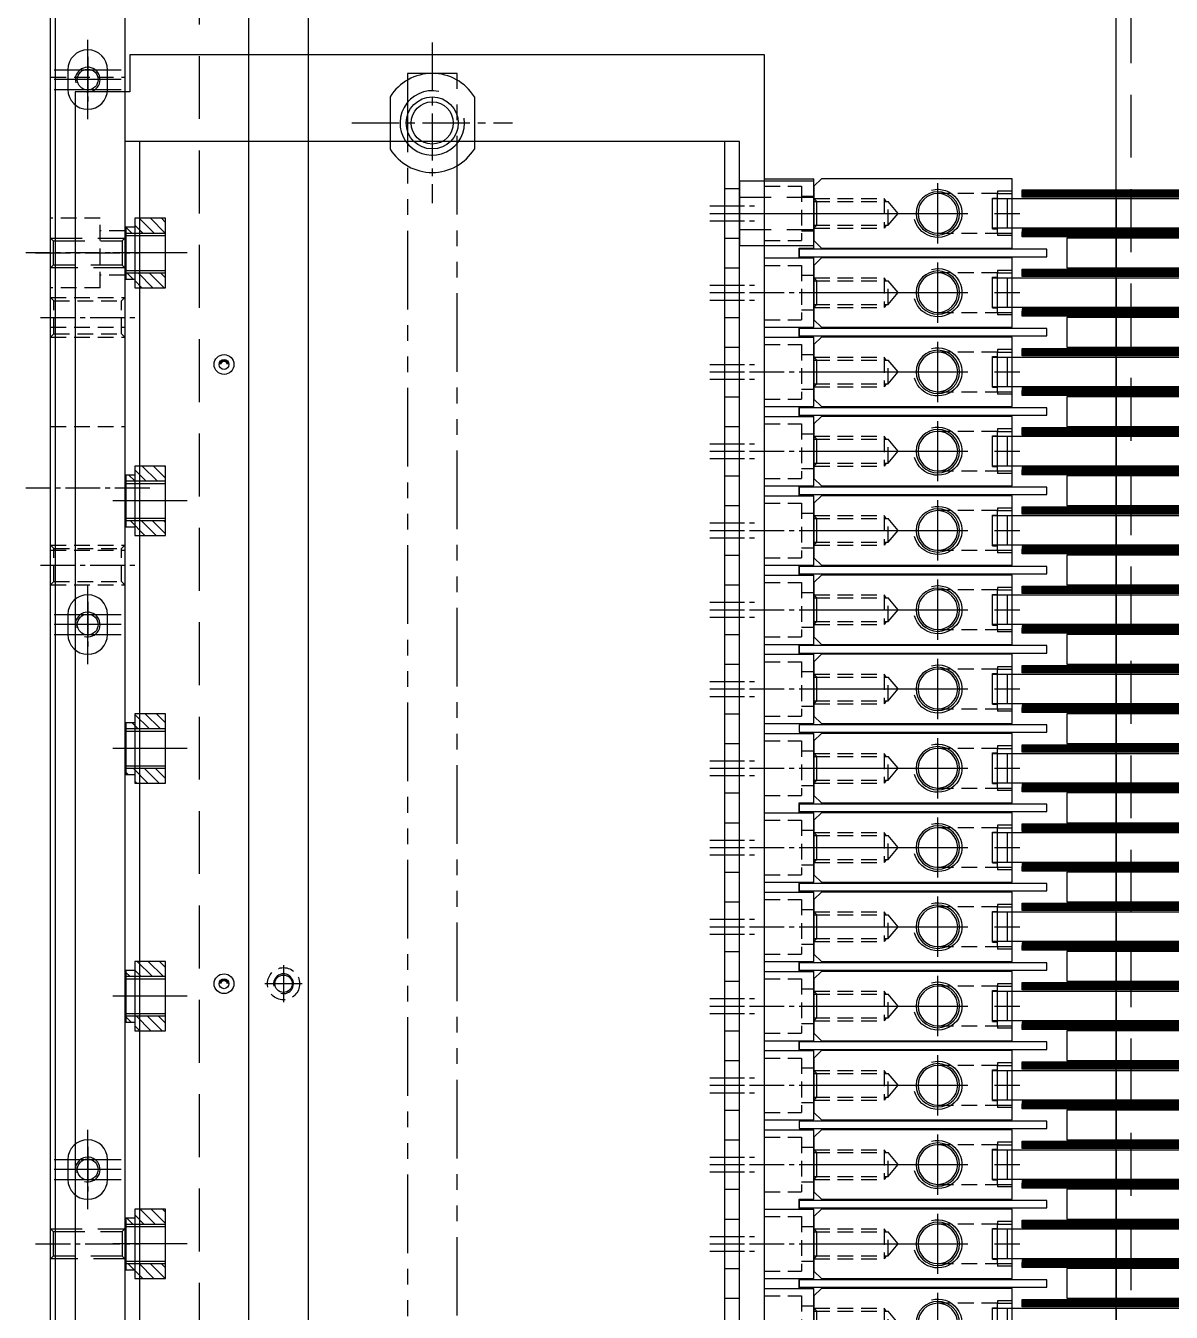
# Model space of a CAD drawing. Header units: millimetres. Extents: x 282 to 14566, y -4134 to 5341.
# Drawn here: x 8221.2 to 8452.2, y 971.8 to 1231.5 of the extents above; entities that cross this region are included whole.
import ezdxf

# ---------------------------------------------------------------- set-up
doc = ezdxf.new("R2010")
doc.units = ezdxf.units.MM
for name, pattern in [('CENTER', [50.8, 31.75, -6.35, 6.35, -6.35]), ('CENTER1', [10, 7, -1, 1, -1]), ('CENTER2', [28.575, 19.05, -3.175, 3.175, -3.175]), ('HIDDEN', [9.525, 6.35, -3.175]), ('HIDDEN2', [4.7625, 3.175, -1.5875]), ('HIDDENX2', [19.05, 12.7, -6.35]), ('PHANTOM2', [31.75, 15.875, -3.175, 3.175, -3.175, 3.175, -3.175])]:
    doc.linetypes.add(name, pattern=pattern)
doc.layers.add('CENTER', color=1, linetype='CENTER')
doc.layers.add('THIN', color=3, linetype='Continuous')

# ---------------------------------------------------------------- blocks, each defined once
blk = doc.blocks.new('A$C17942F14')
at = {"color": 1}
for p, q in [((-282, 6), (-282, 0)), ((-260.01, 6), (-260.01, 0)), ((-10, 6), (-10, 0))]:
    blk.add_line(p, q, dxfattribs=at)
blk.add_lwpolyline([(-285, 6), (0, 6), (0, 0), (-285, 0)], close=True, dxfattribs=at)
blk = doc.blocks.new('A$C41972801')
at = {"color": 1, "linetype": 'CENTER'}
blk.add_line((0, 41.66), (0, -1.57), dxfattribs=at)
at = {"color": 2, "linetype": 'HIDDEN2'}
for p, q in [((-3, 40), (-3, 25.8)), ((-2.4, 40), (-2.4, 25)), ((2.4, 40), (2.4, 25)), ((3, 40), (3, 25.8)), ((-3, 25.8), (3, 25.8)), ((-2.4, 25.41), (-3, 25.8)), ((2.4, 25), (-2.4, 25)), ((0, 23), (-2.4, 25)), ((2.4, 25), (0, 23)), ((2.4, 25.41), (3, 25.8)), ((-4, 3), (-4, 15)), ((4, 15), (4, 3)), ((-4.5, 0), (-4.5, 3)), ((-4.5, 3), (-4, 3)), ((4, 3), (4.5, 3)), ((4.5, 0), (4.5, 3))]:
    blk.add_line(p, q, dxfattribs=at)
at = {"color": 1}
for p, q in [((-4, 3), (-4, 0)), ((4, 3), (-4, 3)), ((3.1, 4), (-3.1, 4)), ((-3.1, 4), (-3.1, 3)), ((3.1, 4), (3.1, 3)), ((4, 3), (4, 0))]:
    blk.add_line(p, q, dxfattribs=at)
blk.add_lwpolyline([(7, 38.5), (7, 0), (-7, 0), (-7, 38.5), (-5.5, 40), (5.5, 40)], close=True, dxfattribs=at)
at = {"color": 2}
for points in [[(3, 40), (-3, 40)], [(3, 40), (2.4, 39.4), (-2.4, 39.4), (-3, 40)]]:
    blk.add_lwpolyline(points, dxfattribs=at)
blk.add_circle((0, 15), 4.37)
at = {"color": 1}
blk.add_circle((0, 15), 4, dxfattribs=at)
at = {"layer": 'CENTER'}
for p, q in [((0, 21.08), (0, 8.92)), ((6.08, 15), (-6.08, 15))]:
    blk.add_line(p, q, dxfattribs=at)
at = {"layer": 'THIN'}
blk.add_arc((0, 15), 4.86, 165, 75, dxfattribs=at)
blk = doc.blocks.new('A$C1FA252AE')
at = {"xscale": -1}
blk.add_blockref('A$C17942F14', (-135, 0), dxfattribs=at)
at = {"rotation": 270}
blk.add_blockref('A$C41972801', (146, 3), dxfattribs=at)
blk = doc.blocks.new('A$C5B4D3F0B')
at = {"color": 3}
blk.add_lwpolyline([(-144, -0.25), (144, -0.25), (144, 0), (-144, 0), (-144, -0.25)], dxfattribs=at)
blk = doc.blocks.new('A$C15F01352')
for name, p in [('A$C5B4D3F0B', (-161, 4.75)), ('A$C5B4D3F0B', (-161, 4.5)), ('A$C5B4D3F0B', (-161, 4.25)), ('A$C5B4D3F0B', (-161, 4)), ('A$C5B4D3F0B', (-161, 3.75)), ('A$C5B4D3F0B', (-161, 3.5)), ('A$C1FA252AE', (-161, -3)), ('A$C5B4D3F0B', (-161, -3.75)), ('A$C5B4D3F0B', (-161, -4)), ('A$C5B4D3F0B', (-161, -4.25)), ('A$C5B4D3F0B', (-161, -4.5))]:
    blk.add_blockref(name, p)
at = {"xscale": -1, "rotation": 180}
for p in [(-161, -3.5), (-161, -3.75)]:
    blk.add_blockref('A$C5B4D3F0B', p, dxfattribs=at)
at = {"xscale": -1}
blk.add_blockref('A$C1FA252AE', (-161, -11), dxfattribs=at)
blk = doc.blocks.new('A$C5B56255D')
at = {"color": 2, "linetype": 'HIDDEN'}
for p, q in [((15, 3.25), (0, 3.25)), ((15, -3.25), (0, -3.25))]:
    blk.add_line(p, q, dxfattribs=at)
at = {"color": 1, "linetype": 'CENTER1'}
blk.add_line((18, 0), (-3, 0), dxfattribs=at)
at = {"color": 1}
blk.add_lwpolyline([(0, 6.5), (15, 6.5), (15, -6.5), (0, -6.5), (0, 6.5)], dxfattribs=at)
blk = doc.blocks.new('A$C2EB24914')
at = {"color": 6}
for p, q in [((10, 23), (0, 23)), ((0, 9), (0, 23)), ((10, -7), (10, 23)), ((3, 9), (0, 9)), ((3, 7), (3, 9)), ((0, -7), (0, 7)), ((10, 7), (0, 7)), ((0, 7), (3, 7)), ((10, -7), (0, -7))]:
    blk.add_line(p, q, dxfattribs=at)
at = {"color": 2, "linetype": 'HIDDEN2'}
for p, q in [((2.5, 21.5), (2.5, 10.5)), ((10, 21.5), (2.5, 21.5)), ((2.5, 19.5), (0, 19.5)), ((2.5, 12.5), (0, 12.5)), ((10, 10.5), (2.5, 10.5)), ((2.5, 5.5), (2.5, -5.5)), ((10, 5.5), (2.5, 5.5)), ((2.5, 3.5), (0, 3.5)), ((2.5, -3.5), (0, -3.5)), ((10, -5.5), (2.5, -5.5))]:
    blk.add_line(p, q, dxfattribs=at)
at = {"color": 1, "linetype": 'CENTER1'}
for p, q in [((13, 16), (-3, 16)), ((13, 0), (-3, 0))]:
    blk.add_line(p, q, dxfattribs=at)
blk = doc.blocks.new('A$C41F04CAD')
at = {"color": 2}
for points in [[(24, 459.25), (-26, 459.25), (-26, 460.75), (24, 460.75)], [(24, 443.25), (-26, 443.25), (-26, 444.75), (24, 444.75)], [(24, 427.25), (-26, 427.25), (-26, 428.75), (24, 428.75)], [(24, 411.25), (-26, 411.25), (-26, 412.75), (24, 412.75)], [(24, 395.25), (-26, 395.25), (-26, 396.75), (24, 396.75)], [(24, 379.25), (-26, 379.25), (-26, 380.75), (24, 380.75)], [(24, 363.25), (-26, 363.25), (-26, 364.75), (24, 364.75)], [(24, 347.25), (-26, 347.25), (-26, 348.75), (24, 348.75)], [(24, 331.25), (-26, 331.25), (-26, 332.75), (24, 332.75)], [(24, 315.25), (-26, 315.25), (-26, 316.75), (24, 316.75)], [(24, 299.25), (-26, 299.25), (-26, 300.75), (24, 300.75)], [(24, 283.25), (-26, 283.25), (-26, 284.75), (24, 284.75)], [(24, 267.25), (-26, 267.25), (-26, 268.75), (24, 268.75)], [(24, 251.25), (-26, 251.25), (-26, 252.75), (24, 252.75)]]:
    blk.add_lwpolyline(points, close=True, dxfattribs=at)
for name, p in [('A$C15F01352', (-4, 468)), ('A$C2EB24914', (21, 452)), ('A$C5B56255D', (21, 468)), ('A$C15F01352', (-4, 452)), ('A$C2EB24914', (21, 436)), ('A$C15F01352', (-4, 436)), ('A$C2EB24914', (21, 420)), ('A$C15F01352', (-4, 420)), ('A$C2EB24914', (21, 404)), ('A$C15F01352', (-4, 404)), ('A$C2EB24914', (21, 388)), ('A$C15F01352', (-4, 388)), ('A$C2EB24914', (21, 372)), ('A$C15F01352', (-4, 372)), ('A$C15F01352', (-4, 356)), ('A$C2EB24914', (21, 340)), ('A$C15F01352', (-4, 340)), ('A$C2EB24914', (21, 324)), ('A$C15F01352', (-4, 324)), ('A$C2EB24914', (21, 308)), ('A$C15F01352', (-4, 308)), ('A$C2EB24914', (21, 292)), ('A$C15F01352', (-4, 292)), ('A$C15F01352', (-4, 276)), ('A$C2EB24914', (21, 260)), ('A$C15F01352', (-4, 260)), ('A$C2EB24914', (21, 244)), ('A$C15F01352', (-4, 244)), ('A$C2EB24914', (21, 228))]:
    blk.add_blockref(name, p)
blk = doc.blocks.new('A$C0FF213CF')
at = {"color": 250, "linetype": 'CENTER1'}
for p, q in [((-3, 458), (18, 458)), ((-3, 258), (18, 258))]:
    blk.add_line(p, q, dxfattribs=at)
at = {"color": 250, "linetype": 'HIDDEN'}
for points in [[(0, 461), (0.54, 460.46), (0.54, 455.54), (0, 455)], [(0.54, 460.46), (14.46, 460.46)], [(15, 461), (14.46, 460.46), (14.46, 455.54), (15, 455)], [(14.46, 455.54), (0.54, 455.54)], [(0, 261), (0.54, 260.46), (0.54, 255.54), (0, 255)], [(0.54, 260.46), (14.46, 260.46)], [(15, 261), (14.46, 260.46), (14.46, 255.54), (15, 255)], [(14.46, 255.54), (0.54, 255.54)]]:
    blk.add_lwpolyline(points, dxfattribs=at)
at = {"layer": 'THIN', "color": 250, "linetype": 'HIDDEN'}
for points in [[(0, 461), (15, 461)], [(15, 455), (0, 455)], [(0, 261), (15, 261)], [(15, 255), (0, 255)]]:
    blk.add_lwpolyline(points, dxfattribs=at)
blk = doc.blocks.new('A$C39255369')
at = {"color": 2, "linetype": 'HIDDEN2'}
for p, q in [((-14.32, 4), (0.68, 4)), ((-13.65, 3.32), (0, 3.32)), ((-14.32, -4), (0.68, -4)), ((-13.65, -3.32), (0, -3.32)), ((-14.32, -46), (0.68, -46)), ((-13.65, -46.68), (0, -46.68)), ((-14.32, -54), (0.68, -54)), ((-13.65, -53.32), (0, -53.32)), ((-14.32, -320), (0.68, -320)), ((-13.65, -320.68), (0, -320.68)), ((-14.32, -328), (0.68, -328)), ((-13.65, -327.32), (0, -327.32)), ((-14.32, -370), (0.68, -370)), ((-13.65, -370.68), (0, -370.68)), ((-14.32, -378), (0.68, -378)), ((-13.65, -377.32), (0, -377.32))]:
    blk.add_line(p, q, dxfattribs=at)
at = {"color": 1, "linetype": 'CENTER1'}
for p, q in [((-16.32, 0), (2.68, 0)), ((-16.32, -50), (2.68, -50)), ((-16.32, -324), (2.68, -324)), ((-16.32, -374), (2.68, -374))]:
    blk.add_line(p, q, dxfattribs=at)
at = {"color": 2, "linetype": 'HIDDEN2'}
for points in [[(-14.32, -4), (-13.65, -3.32), (-13.65, 3.32), (-14.32, 4)], [(0.68, -4), (0, -3.32), (0, 3.32), (0.68, 4)], [(-14.32, -54), (-13.65, -53.32), (-13.65, -46.68), (-14.32, -46)], [(0.68, -54), (0, -53.32), (0, -46.68), (0.68, -46)], [(-14.32, -328), (-13.65, -327.32), (-13.65, -320.68), (-14.32, -320)], [(0.68, -328), (0, -327.32), (0, -320.68), (0.68, -320)], [(-14.32, -378), (-13.65, -377.32), (-13.65, -370.68), (-14.32, -370)], [(0.68, -378), (0, -377.32), (0, -370.68), (0.68, -370)]]:
    blk.add_lwpolyline(points, dxfattribs=at)
blk = doc.blocks.new('A$C77847B16')
at = {"color": 1, "linetype": 'CENTER1'}
for p, q in [((-7.5, 514.58), (-7.5, 505.42)), ((-2.92, 510), (-12.08, 510)), ((5, 427.5), (-20, 427.5)), ((-7.5, 404.58), (-7.5, 395.42)), ((-2.92, 400), (-12.08, 400)), ((-7.5, 294.58), (-7.5, 285.42)), ((-2.92, 290), (-12.08, 290))]:
    blk.add_line(p, q, dxfattribs=at)
at = {"color": 2, "linetype": 'HIDDEN2'}
for p, q in [((-15, 510.5), (0, 510.5)), ((-15, 460), (0, 460)), ((-15, 440), (0, 440)), ((-15, 415), (0, 415))]:
    blk.add_line(p, q, dxfattribs=at)
at = {"color": 3, "linetype": 'HIDDEN2'}
for p, q in [((-5, 482, 0), (-15, 482, 0)), ((-5, 468, 0), (-5, 482, 0)), ((0, 479.5, 0), (-5, 479.5, 0)), ((0, 470.5, 0), (-5, 470.5, 0)), ((-5, 468, 0), (-15, 468, 0))]:
    blk.add_line(p, q, dxfattribs=at)
at = {"color": 3, "linetype": 'CENTER1'}
blk.add_line((5, 475, 0), (-20, 475, 0), dxfattribs=at)
at = {"color": 30}
blk.add_lwpolyline([(0, 685), (0, -15), (-15, -15), (-15, 685)], close=True, dxfattribs=at)
at = {"color": 3}
for centre in [(-7.5, 510), (-7.5, 400), (-7.5, 290)]:
    blk.add_circle(centre, 2.1, dxfattribs=at)
for centre in [(-7.5, 510), (-7.5, 400), (-7.5, 290)]:
    blk.add_arc(centre, 2.5, 255.409, 195.034)
for name, p in [('A$C0FF213CF', (-15, 17)), ('A$C39255369', (-0.68, 462))]:
    blk.add_blockref(name, p)
blk = doc.blocks.new('A$C255168CB')
at = {"color": 4}
blk.add_lwpolyline([(125, 0), (-125, 0), (-125, 670), (125, 670)], close=True, dxfattribs=at)
at = {"color": 2, "linetype": 'HIDDENX2'}
blk.add_lwpolyline([(122, 3), (-122, 3), (-122, 667), (122, 667)], close=True, dxfattribs=at)
blk = doc.blocks.new('A$C2A021E3B')
h = blk.add_hatch()
h.set_pattern_fill('ANSI31', color=256, scale=0.5, style=0)
h.set_pattern_definition([(45, (-29483.0511, -5221.3245), (-1.122532015, 1.122532015), [])])
h.paths.add_polyline_path([(7, -6.2), (7, 0), (4, 0), (4, -6.2)])
h.paths.add_polyline_path([(-7, -6.2), (-4, -6.2), (-4, 0), (-7, 0)])
h.paths.add_polyline_path([(-5.25, 0), (-4, 0), (-4, 1.8), (-5.25, 1.8)])
h.paths.add_polyline_path([(4, 1.8), (4, 0), (5.25, 0), (5.25, 1.8)])
at = {"color": 6}
for p, q in [((7, 0), (-7, 0)), ((-7, 0), (-7, -6.2)), ((5.25, 1.8), (-5.25, 1.8)), ((-5.25, 1.8), (-5.25, 0)), ((5.25, 1.8), (5.25, 0)), ((7, -6.2), (7, 0)), ((-7, -6.2), (7, -6.2))]:
    blk.add_line(p, q, dxfattribs=at)
for p, q in [((-4, 1.8), (-4, -6.2)), ((4, 1.8), (4, -6.2))]:
    blk.add_line(p, q)
at = {"color": 3}
for p, q in [((-3.5, 1.8), (-3.5, -6.2)), ((3.5, 1.8), (3.5, -6.2))]:
    blk.add_line(p, q, dxfattribs=at)
at = {"layer": 'CENTER', "color": 1, "linetype": 'CENTER'}
blk.add_line((0, -10.57), (0, 4.41), dxfattribs=at)
blk = doc.blocks.new('A$C11D85432')
at = {"color": 1, "linetype": 'CENTER2', "ltscale": 0.5}
for p, q in [((-62, 19.47), (-62, -12.97)), ((-78.22, 3.25), (-45.78, 3.25))]:
    blk.add_line(p, q, dxfattribs=at)
at = {"linetype": 'PHANTOM2'}
for p, q in [((-57, 13.25), (-67, 13.25)), ((-67, 13.25), (-67, -459.75)), ((-57, -459.75), (-57, 13.25))]:
    blk.add_line(p, q, dxfattribs=at)
at = {"color": 1}
for p, q in [((-70.5, 8.52), (-70.5, -2.02)), ((-53.5, 8.52), (-53.5, -2.02)), ((-121, -445.5), (-121, -0.5)), ((-3, -445.5), (-3, -0.5))]:
    blk.add_line(p, q, dxfattribs=at)
at = {"color": 2, "linetype": 'HIDDEN2'}
for p, q in [((-3, -10), (0, -10)), ((-3, -20), (0, -20)), ((-3, -26), (0, -26)), ((-3, -36), (0, -36)), ((-3, -42), (0, -42)), ((-3, -52), (0, -52)), ((-3, -58), (0, -58)), ((-3, -68), (0, -68)), ((-3, -74), (0, -74)), ((-3, -84), (0, -84)), ((-3, -90), (0, -90)), ((-3, -100), (0, -100)), ((-3, -106), (0, -106)), ((-3, -116), (0, -116)), ((-3, -122), (0, -122)), ((-3, -132), (0, -132)), ((-3, -138), (0, -138)), ((-3, -148), (0, -148)), ((-3, -154), (0, -154)), ((-3, -164), (0, -164)), ((-3, -170), (0, -170)), ((-3, -180), (0, -180)), ((-3, -186), (0, -186)), ((-3, -196), (0, -196)), ((-3, -202), (0, -202)), ((-3, -212), (0, -212)), ((-3, -218), (0, -218)), ((-3, -228), (0, -228)), ((-3, -234), (0, -234))]:
    blk.add_line(p, q, dxfattribs=at)
at = {"color": 1, "linetype": 'CENTER1'}
for p, q in [((-6, -13.5), (3, -13.5)), ((-6, -15), (3, -15)), ((-6, -16.5), (3, -16.5)), ((-6, -29.5), (3, -29.5)), ((-6, -31), (3, -31)), ((-6, -32.5), (3, -32.5)), ((-6, -45.5), (3, -45.5)), ((-6, -47), (3, -47)), ((-6, -48.5), (3, -48.5)), ((-6, -61.5), (3, -61.5)), ((-6, -63), (3, -63)), ((-6, -64.5), (3, -64.5)), ((-6, -77.5), (3, -77.5)), ((-6, -79), (3, -79)), ((-6, -80.5), (3, -80.5)), ((-6, -93.5), (3, -93.5)), ((-6, -95), (3, -95)), ((-6, -96.5), (3, -96.5)), ((-6, -109.5), (3, -109.5)), ((-6, -111), (3, -111)), ((-6, -112.5), (3, -112.5)), ((-6, -125.5), (3, -125.5)), ((-6, -127), (3, -127)), ((-6, -128.5), (3, -128.5)), ((-6, -141.5), (3, -141.5)), ((-6, -143), (3, -143)), ((-6, -144.5), (3, -144.5)), ((-6, -157.5), (3, -157.5)), ((-6, -159), (3, -159)), ((-6, -160.5), (3, -160.5)), ((-6, -173.5), (3, -173.5)), ((-6, -175), (3, -175)), ((-6, -176.5), (3, -176.5)), ((-6, -189.5), (3, -189.5)), ((-6, -191), (3, -191)), ((-6, -192.5), (3, -192.5)), ((-6, -205.5), (3, -205.5)), ((-6, -207), (3, -207)), ((-6, -208.5), (3, -208.5)), ((-6, -221.5), (3, -221.5)), ((-6, -223), (3, -223)), ((-6, -224.5), (3, -224.5))]:
    blk.add_line(p, q, dxfattribs=at)
at = {"color": 1}
blk.add_lwpolyline([(0, -445.5), (0, -0.5), (-124, -0.5), (-124, -445.5), (0, -445.5)], dxfattribs=at)
at = {"color": 3}
blk.add_circle((-62, 3.25), 5.25, dxfattribs=at)
at = {"color": 1}
blk.add_circle((-62, 3.25), 4.25, dxfattribs=at)
for start, end in [(31.7883, 148.2117), (211.7883, 328.2117)]:
    blk.add_arc((-62, 3.25), 10, start, end, dxfattribs=at)
blk.add_arc((-62, 3.25), 6.5, 78.3851, 8.788)
at = {"rotation": 90}
for p in [(-122, -23), (-122, -73), (-122, -123), (-122, -173), (-122, -223)]:
    blk.add_blockref('A$C2A021E3B', p, dxfattribs=at)
blk = doc.blocks.new('A$C76EF05EA')
at = {"color": 1, "linetype": 'CENTER'}
for p, q in [((-603, 286.25), (-603, 278.75)), ((-599.25, 282.5), (-606.75, 282.5))]:
    blk.add_line(p, q, dxfattribs=at)
at = {"color": 2, "linetype": 'HIDDENX2'}
blk.add_lwpolyline([(0, 565), (-620, 565), (-620, 0), (0, 0)], close=True, dxfattribs=at)
at = {"color": 3}
blk.add_lwpolyline([(-22, 22), (-22, 543), (-598, 543), (-598, 22)], close=True, dxfattribs=at)
at = {"const_width": 0.5}
for points in [[(-614.25, 407.5, 1), (-615.75, 407.5)], [(-614.25, 282.5, 1), (-615.75, 282.5)]]:
    blk.add_lwpolyline(points, format="xyb", dxfattribs=at)
for centre, radius in [((-615, 407.5), 2), ((-615, 407.5), 1), ((-615, 282.5), 2), ((-615, 282.5), 1)]:
    blk.add_circle(centre, radius)
at = {"color": 2, "linetype": 'HIDDEN2'}
blk.add_circle((-603, 282.5), 3.25, dxfattribs=at)
at = {"color": 3}
blk.add_circle((-603, 282.5), 1.75, dxfattribs=at)
blk.add_arc((-603, 282.5), 2, 255.0012, 194.5386)
blk = doc.blocks.new('A$C3F2C31B0')
at = {"color": 1, "linetype": 'CENTER'}
for p, q in [((-622.5, 487), (-622.5, 503)), ((-629.25, 497), (-615.75, 497)), ((-615.75, 495), (-629.25, 495)), ((-629.25, 493), (-615.75, 493)), ((-622.5, 377), (-622.5, 393)), ((-629.25, 387), (-615.75, 387)), ((-615.75, 385), (-629.25, 385)), ((-629.25, 383), (-615.75, 383)), ((-622.5, 267), (-622.5, 283)), ((-629.25, 277), (-615.75, 277)), ((-615.75, 275), (-629.25, 275)), ((-629.25, 273), (-615.75, 273))]:
    blk.add_line(p, q, dxfattribs=at)
at = {"color": 3}
for points in [[(-629, 1.5), (-629, 672), (49, 672), (49, 1.5)], [(10, 585), (10, 40), (-590, 40), (-590, 585)]]:
    blk.add_lwpolyline(points, close=True, dxfattribs=at)
for points in [[(-618.5, 493), (-618.5, 497, 1), (-626.5, 497), (-626.5, 493, 1)], [(-618.5, 383), (-618.5, 387, 1), (-626.5, 387), (-626.5, 383, 1)], [(-626.5, 273, 1), (-618.5, 273), (-618.5, 277, 1), (-626.5, 277)]]:
    blk.add_lwpolyline(points, format="xyb", close=True, dxfattribs=at)
blk.add_blockref('A$C76EF05EA', (20, 30))

msp = doc.modelspace()

# ---------------------------------------------------------------- linework, layer by layer
at = {"color": 2}
msp.add_lwpolyline([(8242.162, 753.131), (8242.162, 725.631), (8370.162, 725.631), (8370.162, 1225.631), (8242.162, 1225.631), (8242.162, 1218.131), (8231.162, 1218.131), (8231.162, 753.131)], close=True, dxfattribs=at)

# ---------------------------------------------------------------- block references
for name, p in [('A$C255168CB', (8566.162, 725.631)), ('A$C3F2C31B0', (8856.162, 725.631)), ('A$C77847B16', (8241.162, 710.631)), ('A$C11D85432', (8365.162, 1208.631))]:
    msp.add_blockref(name, p)
at = {"xscale": -1}
msp.add_blockref('A$C41F04CAD', (8401.162, 725.631), dxfattribs=at)

doc.saveas('drawing.dxf')
